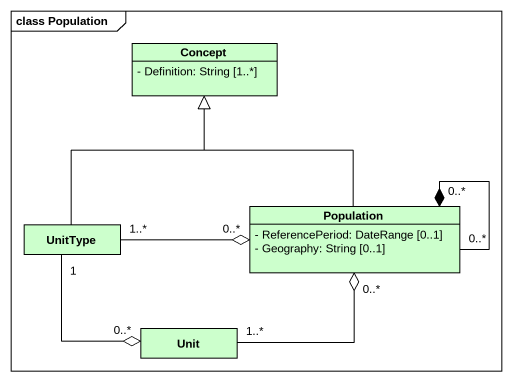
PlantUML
@startuml
mainframe class Population
hide circle
hide empty members
skinparam classAttributeIconSize 0
class Concept #CCFFCC {
  - Definition: String [1..*]
}
class Population #CCFFCC {
  - ReferencePeriod: DateRange [0..1]
  - Geography: String [0..1]
}
class UnitType #CCFFCC
class Unit #CCFFCC
Population -up-|> Concept
Population "0..*" --* "0..*" Population
UnitType -up-|> Concept
UnitType "1..*" -right-o "0..*" Population
UnitType "1" --o "0..*" Unit
Unit "1..*" -up-o "0..*" Population
@enduml
